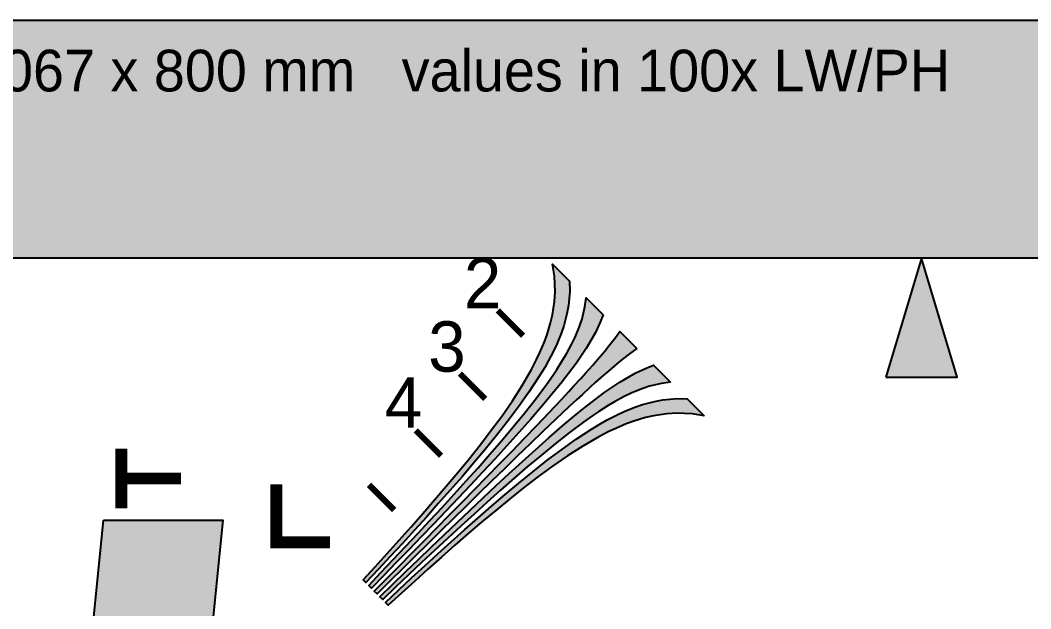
# Model space of a CAD drawing. Header units: millimetres. Extents: x 178 to 1404, y 24 to 984.
# Drawn here: x 755.1 to 1094.5, y 786.5 to 984.2 of the extents above; entities that cross this region are included whole.
import ezdxf
from ezdxf.enums import TextEntityAlignment as Align

# ---------------------------------------------------------------- set-up
doc = ezdxf.new("R2010")
doc.units = ezdxf.units.MM
for name, color, linetype in [('FRAME', 7, 'Continuous'), ('LABELS', 7, 'Continuous'), ('NOTES', 7, 'Continuous'), ('PERIPHERY', 7, 'Continuous'), ('SFR', 7, 'Continuous')]:
    doc.layers.add(name, color=color, linetype=linetype)

msp = doc.modelspace()

# ---------------------------------------------------------------- hatches: boundary and pattern name
at = {"layer": 'FRAME', "true_color": 0x000000}
h = msp.add_hatch(color=7, dxfattribs=at)
h.dxf.hatch_style = 1
h.paths.add_polyline_path([(177.8, 984.25), (1404.44, 984.25), (1404.44, 904.25), (177.8, 904.25), (177.8, 984.25)])
h = msp.add_hatch(color=7, dxfattribs=at)
h.dxf.hatch_style = 1
h.paths.add_polyline_path([(1045.78, 864.32), (1069.77, 864.32), (1057.78, 904.25), (1045.78, 864.32)])
at = {"layer": 'PERIPHERY', "true_color": 0x000000}
h = msp.add_hatch(color=7, dxfattribs=at)
h.dxf.hatch_style = 1
h.paths.add_polyline_path([(939.55, 896.6), (939.66, 893.09), (939.27, 888.4), (938.73, 885.54), (937.66, 881.53), (936.78, 879.01), (935.31, 875.39), (934.23, 873.07), (932.48, 869.73), (931.27, 867.55), (929.34, 864.39), (925.98, 859.27), (922.44, 854.32), (918.82, 849.45), (915.09, 844.7), (911.27, 840.03), (907.4, 835.42), (903.49, 830.84), (899.53, 826.31), (895.54, 821.81), (891.56, 817.32), (887.51, 812.88), (883.47, 808.44), (879.39, 804.03), (875.29, 799.64), (871.19, 795.26), (870.26, 796.19), (874.3, 800.63), (878.35, 805.07), (882.39, 809.51), (886.38, 814.01), (890.37, 818.51), (894.3, 823.06), (898.2, 827.65), (902.08, 832.26), (905.9, 836.92), (909.66, 841.65), (913.33, 846.46), (916.93, 851.35), (920.41, 856.36), (923.71, 861.53), (926.83, 866.91), (928.55, 870.27), (929.65, 872.56), (931.18, 876.13), (932.09, 878.62), (933.25, 882.55), (933.9, 885.29), (934.55, 889.73), (934.75, 892.93), (934.52, 898.24), (933.9, 902.26), (939.55, 896.6)])
h = msp.add_hatch(color=7, dxfattribs=at)
h.dxf.hatch_style = 1
h.paths.add_polyline_path([(950.87, 885.29), (949.93, 882.82), (948.32, 879.35), (947.13, 877.14), (945.21, 873.97), (943.85, 871.94), (941.79, 868.91), (940.35, 866.96), (938.14, 864.07), (936.64, 862.18), (934.38, 859.35), (930.5, 854.74), (926.57, 850.19), (922.59, 845.69), (918.57, 841.22), (914.49, 836.81), (910.42, 832.39), (906.32, 828.01), (902.19, 823.66), (898.06, 819.3), (893.93, 814.94), (889.77, 810.62), (885.62, 806.29), (881.43, 801.99), (877.27, 797.66), (873.09, 793.36), (872.15, 794.3), (876.28, 798.65), (880.41, 803.01), (884.54, 807.37), (888.64, 811.75), (892.74, 816.13), (896.82, 820.54), (900.86, 824.98), (904.91, 829.42), (908.92, 833.89), (912.88, 838.42), (916.81, 842.97), (920.69, 847.58), (924.51, 852.25), (928.24, 857), (931.86, 861.87), (933.95, 864.87), (935.31, 866.9), (937.29, 870.01), (938.53, 872.16), (940.32, 875.47), (941.45, 877.74), (942.95, 881.33), (943.8, 883.87), (944.79, 887.97), (945.21, 890.94), (950.87, 885.29)])
h = msp.add_hatch(color=7, dxfattribs=at)
h.dxf.hatch_style = 1
h.paths.add_polyline_path([(962.18, 873.97), (960.23, 872.53), (957.37, 870.3), (955.51, 868.77), (952.76, 866.42), (950.93, 864.86), (948.24, 862.46), (946.46, 860.84), (943.8, 858.41), (942.04, 856.77), (939.38, 854.34), (935.03, 850.21), (930.67, 846.08), (926.35, 841.92), (922.05, 837.74), (917.75, 833.55), (913.45, 829.36), (909.15, 825.18), (904.88, 820.97), (900.58, 816.78), (896.31, 812.56), (892.04, 808.35), (887.77, 804.14), (883.5, 799.92), (879.23, 795.71), (874.99, 791.46), (874.02, 792.43), (878.26, 796.67), (882.48, 800.94), (886.69, 805.21), (890.91, 809.48), (895.12, 813.75), (899.34, 818.02), (903.52, 822.32), (907.73, 826.59), (911.92, 830.89), (916.11, 835.19), (920.29, 839.49), (924.48, 843.79), (928.64, 848.12), (932.77, 852.47), (936.9, 856.83), (939.33, 859.48), (940.97, 861.24), (943.4, 863.9), (945.02, 865.68), (947.39, 868.39), (948.98, 870.21), (951.32, 872.95), (952.85, 874.81), (955.09, 877.67), (956.53, 879.62), (962.18, 873.97)])
h = msp.add_hatch(color=7, dxfattribs=at)
h.dxf.hatch_style = 1
h.paths.add_polyline_path([(973.5, 862.66), (970.52, 862.23), (966.42, 861.24), (963.88, 860.39), (960.29, 858.9), (958, 857.79), (954.72, 855.98), (952.57, 854.74), (949.45, 852.76), (947.42, 851.4), (944.42, 849.31), (939.56, 845.69), (934.8, 841.96), (930.14, 838.14), (925.53, 834.26), (920.97, 830.33), (916.45, 826.37), (911.98, 822.35), (907.54, 818.31), (903.1, 814.26), (898.68, 810.19), (894.3, 806.09), (889.92, 801.99), (885.56, 797.86), (881.21, 793.73), (876.85, 789.6), (875.92, 790.53), (880.22, 794.72), (884.54, 798.88), (888.84, 803.06), (893.17, 807.22), (897.5, 811.38), (901.85, 815.51), (906.21, 819.64), (910.56, 823.77), (914.95, 827.87), (919.36, 831.94), (923.77, 836.01), (928.24, 840.03), (932.74, 844.02), (937.29, 847.95), (941.9, 851.83), (944.73, 854.09), (946.63, 855.59), (949.51, 857.8), (951.46, 859.24), (954.46, 861.33), (956.53, 862.66), (959.7, 864.58), (961.9, 865.77), (965.38, 867.38), (967.84, 868.32), (973.5, 862.66)])
h = msp.add_hatch(color=7, dxfattribs=at)
h.dxf.hatch_style = 1
h.paths.add_polyline_path([(984.81, 851.35), (980.79, 851.97), (975.47, 852.19), (972.28, 852), (967.84, 851.35), (965.06, 850.72), (961.16, 849.53), (958.67, 848.63), (955.11, 847.1), (952.82, 846), (949.45, 844.27), (944.08, 841.16), (938.9, 837.85), (933.89, 834.37), (929, 830.78), (924.19, 827.11), (919.47, 823.34), (914.8, 819.52), (910.19, 815.65), (905.61, 811.75), (901.06, 807.81), (896.56, 803.83), (892.06, 799.84), (887.62, 795.79), (883.18, 791.75), (878.74, 787.7), (877.81, 788.64), (882.19, 792.74), (886.57, 796.84), (890.98, 800.91), (895.42, 804.96), (899.86, 809), (904.36, 812.99), (908.86, 816.98), (913.39, 820.94), (917.97, 824.84), (922.58, 828.72), (927.25, 832.54), (932, 836.27), (936.86, 839.89), (941.81, 843.42), (946.93, 846.79), (950.1, 848.71), (952.28, 849.93), (955.61, 851.68), (957.93, 852.76), (961.53, 854.26), (964.07, 855.1), (968.09, 856.18), (970.94, 856.72), (975.64, 857.12), (979.15, 857), (984.81, 851.35)])
at = {"layer": 'SFR', "true_color": 0x000000}
h = msp.add_hatch(color=7, dxfattribs=at)
h.dxf.hatch_style = 1
h.paths.add_polyline_path([(783.12, 816.25), (823.12, 816.25), (799.12, 576.25), (759.12, 576.25), (783.12, 816.25)])

# ---------------------------------------------------------------- linework, layer by layer
at = {"layer": 'FRAME', "color": 250}
for points in [[(177.8, 984.25), (1404.44, 984.25), (1404.44, 904.25), (177.8, 904.25), (177.8, 984.25)], [(1045.78, 864.32), (1069.77, 864.32), (1057.78, 904.25), (1045.78, 864.32)]]:
    msp.add_lwpolyline(points, close=True, dxfattribs=at)
at = {"layer": 'FRAME', "color": 250, "true_color": 0x000000}
for points in [[(177.8, 984.25), (177.8, 904.25), (1404.44, 904.25)], [(1404.44, 904.25), (1404.44, 984.25), (177.8, 984.25)], [(1045.78, 864.32), (1069.77, 864.32), (1057.78, 904.25)]]:
    msp.add_solid(points, dxfattribs=at)
at = {"layer": 'PERIPHERY', "color": 250}
for points in [[(939.55, 896.6), (939.66, 893.09), (939.27, 888.4), (938.73, 885.54), (937.66, 881.53), (936.78, 879.01), (935.31, 875.39), (934.23, 873.07), (932.48, 869.73), (931.27, 867.55), (929.34, 864.39), (925.98, 859.27), (922.44, 854.32), (918.82, 849.45), (915.09, 844.7), (911.27, 840.03), (907.4, 835.42), (903.49, 830.84), (899.53, 826.31), (895.54, 821.81), (891.56, 817.32), (887.51, 812.88), (883.47, 808.44), (879.39, 804.03), (875.29, 799.64), (871.19, 795.26), (870.26, 796.19), (874.3, 800.63), (878.35, 805.07), (882.39, 809.51), (886.38, 814.01), (890.37, 818.51), (894.3, 823.06), (898.2, 827.65), (902.08, 832.26), (905.9, 836.92), (909.66, 841.65), (913.33, 846.46), (916.93, 851.35), (920.41, 856.36), (923.71, 861.53), (926.83, 866.91), (928.55, 870.27), (929.65, 872.56), (931.18, 876.13), (932.09, 878.62), (933.25, 882.55), (933.9, 885.29), (934.55, 889.73), (934.75, 892.93), (934.52, 898.24), (933.9, 902.26), (939.55, 896.6)], [(950.87, 885.29), (949.93, 882.82), (948.32, 879.35), (947.13, 877.14), (945.21, 873.97), (943.85, 871.94), (941.79, 868.91), (940.35, 866.96), (938.14, 864.07), (936.64, 862.18), (934.38, 859.35), (930.5, 854.74), (926.57, 850.19), (922.59, 845.69), (918.57, 841.22), (914.49, 836.81), (910.42, 832.39), (906.32, 828.01), (902.19, 823.66), (898.06, 819.3), (893.93, 814.94), (889.77, 810.62), (885.62, 806.29), (881.43, 801.99), (877.27, 797.66), (873.09, 793.36), (872.15, 794.3), (876.28, 798.65), (880.41, 803.01), (884.54, 807.37), (888.64, 811.75), (892.74, 816.13), (896.82, 820.54), (900.86, 824.98), (904.91, 829.42), (908.92, 833.89), (912.88, 838.42), (916.81, 842.97), (920.69, 847.58), (924.51, 852.25), (928.24, 857), (931.86, 861.87), (933.95, 864.87), (935.31, 866.9), (937.29, 870.01), (938.53, 872.16), (940.32, 875.47), (941.45, 877.74), (942.95, 881.33), (943.8, 883.87), (944.79, 887.97), (945.21, 890.94), (950.87, 885.29)], [(962.18, 873.97), (960.23, 872.53), (957.37, 870.3), (955.51, 868.77), (952.76, 866.42), (950.93, 864.86), (948.24, 862.46), (946.46, 860.84), (943.8, 858.41), (942.04, 856.77), (939.38, 854.34), (935.03, 850.21), (930.67, 846.08), (926.35, 841.92), (922.05, 837.74), (917.75, 833.55), (913.45, 829.36), (909.15, 825.18), (904.88, 820.97), (900.58, 816.78), (896.31, 812.56), (892.04, 808.35), (887.77, 804.14), (883.5, 799.92), (879.23, 795.71), (874.99, 791.46), (874.02, 792.43), (878.26, 796.67), (882.48, 800.94), (886.69, 805.21), (890.91, 809.48), (895.12, 813.75), (899.34, 818.02), (903.52, 822.32), (907.73, 826.59), (911.92, 830.89), (916.11, 835.19), (920.29, 839.49), (924.48, 843.79), (928.64, 848.12), (932.77, 852.47), (936.9, 856.83), (939.33, 859.48), (940.97, 861.24), (943.4, 863.9), (945.02, 865.68), (947.39, 868.39), (948.98, 870.21), (951.32, 872.95), (952.85, 874.81), (955.09, 877.67), (956.53, 879.62), (962.18, 873.97)], [(973.5, 862.66), (970.52, 862.23), (966.42, 861.24), (963.88, 860.39), (960.29, 858.9), (958, 857.79), (954.72, 855.98), (952.57, 854.74), (949.45, 852.76), (947.42, 851.4), (944.42, 849.31), (939.56, 845.69), (934.8, 841.96), (930.14, 838.14), (925.53, 834.26), (920.97, 830.33), (916.45, 826.37), (911.98, 822.35), (907.54, 818.31), (903.1, 814.26), (898.68, 810.19), (894.3, 806.09), (889.92, 801.99), (885.56, 797.86), (881.21, 793.73), (876.85, 789.6), (875.92, 790.53), (880.22, 794.72), (884.54, 798.88), (888.84, 803.06), (893.17, 807.22), (897.5, 811.38), (901.85, 815.51), (906.21, 819.64), (910.56, 823.77), (914.95, 827.87), (919.36, 831.94), (923.77, 836.01), (928.24, 840.03), (932.74, 844.02), (937.29, 847.95), (941.9, 851.83), (944.73, 854.09), (946.63, 855.59), (949.51, 857.8), (951.46, 859.24), (954.46, 861.33), (956.53, 862.66), (959.7, 864.58), (961.9, 865.77), (965.38, 867.38), (967.84, 868.32), (973.5, 862.66)], [(984.81, 851.35), (980.79, 851.97), (975.47, 852.19), (972.28, 852), (967.84, 851.35), (965.06, 850.72), (961.16, 849.53), (958.67, 848.63), (955.11, 847.1), (952.82, 846), (949.45, 844.27), (944.08, 841.16), (938.9, 837.85), (933.89, 834.37), (929, 830.78), (924.19, 827.11), (919.47, 823.34), (914.8, 819.52), (910.19, 815.65), (905.61, 811.75), (901.06, 807.81), (896.56, 803.83), (892.06, 799.84), (887.62, 795.79), (883.18, 791.75), (878.74, 787.7), (877.81, 788.64), (882.19, 792.74), (886.57, 796.84), (890.98, 800.91), (895.42, 804.96), (899.86, 809), (904.36, 812.99), (908.86, 816.98), (913.39, 820.94), (917.97, 824.84), (922.58, 828.72), (927.25, 832.54), (932, 836.27), (936.86, 839.89), (941.81, 843.42), (946.93, 846.79), (950.1, 848.71), (952.28, 849.93), (955.61, 851.68), (957.93, 852.76), (961.53, 854.26), (964.07, 855.1), (968.09, 856.18), (970.94, 856.72), (975.64, 857.12), (979.15, 857), (984.81, 851.35)]]:
    msp.add_lwpolyline(points, close=True, dxfattribs=at)
at = {"layer": 'PERIPHERY', "color": 250, "lineweight": 35, "const_width": 2}
for points in [[(915.51, 886.7), (924, 878.22)], [(902.78, 865.49), (911.27, 857)], [(887.93, 846.4), (896.42, 837.91)], [(872.24, 828.15), (880.72, 819.67)]]:
    msp.add_lwpolyline(points, dxfattribs=at)
at = {"layer": 'PERIPHERY', "color": 250, "true_color": 0x000000}
for points in [[(939.55, 896.6), (933.9, 902.26), (934.52, 898.24)], [(939.55, 896.6), (931.18, 876.13), (922.44, 854.32)], [(939.55, 896.6), (922.44, 854.32), (925.98, 859.27)], [(939.55, 896.6), (925.98, 859.27), (929.34, 864.39)], [(939.55, 896.6), (929.34, 864.39), (931.27, 867.55)], [(939.55, 896.6), (932.09, 878.62), (931.18, 876.13)], [(939.55, 896.6), (931.27, 867.55), (932.48, 869.73)], [(939.55, 896.6), (933.25, 882.55), (932.09, 878.62)], [(939.55, 896.6), (932.48, 869.73), (934.23, 873.07)], [(939.55, 896.6), (933.9, 885.29), (933.25, 882.55)], [(939.55, 896.6), (934.55, 889.73), (933.9, 885.29)], [(939.55, 896.6), (934.23, 873.07), (935.31, 875.39)], [(939.55, 896.6), (934.52, 898.24), (934.75, 892.93)], [(939.55, 896.6), (934.75, 892.93), (934.55, 889.73)], [(939.55, 896.6), (935.31, 875.39), (936.78, 879.01)], [(939.55, 896.6), (936.78, 879.01), (937.66, 881.53)], [(939.55, 896.6), (937.66, 881.53), (938.73, 885.54)], [(939.55, 896.6), (938.73, 885.54), (939.27, 888.4)], [(939.27, 888.4), (939.66, 893.09), (939.55, 896.6)], [(950.87, 885.29), (945.21, 890.94), (944.79, 887.97)], [(950.87, 885.29), (944.79, 887.97), (943.8, 883.87)], [(950.87, 885.29), (924.51, 852.25), (902.19, 823.66)], [(950.87, 885.29), (902.19, 823.66), (906.32, 828.01)], [(950.87, 885.29), (906.32, 828.01), (910.42, 832.39)], [(950.87, 885.29), (910.42, 832.39), (914.49, 836.81)], [(950.87, 885.29), (914.49, 836.81), (918.57, 841.22)], [(950.87, 885.29), (918.57, 841.22), (922.59, 845.69)], [(950.87, 885.29), (922.59, 845.69), (926.57, 850.19)], [(950.87, 885.29), (928.24, 857), (924.51, 852.25)], [(950.87, 885.29), (926.57, 850.19), (930.5, 854.74)], [(950.87, 885.29), (931.86, 861.87), (928.24, 857)], [(950.87, 885.29), (930.5, 854.74), (934.38, 859.35)], [(950.87, 885.29), (933.95, 864.87), (931.86, 861.87)], [(950.87, 885.29), (935.31, 866.9), (933.95, 864.87)], [(950.87, 885.29), (934.38, 859.35), (936.64, 862.18)], [(950.87, 885.29), (937.29, 870.01), (935.31, 866.9)], [(950.87, 885.29), (936.64, 862.18), (938.14, 864.07)], [(950.87, 885.29), (938.53, 872.16), (937.29, 870.01)], [(950.87, 885.29), (938.14, 864.07), (940.35, 866.96)], [(950.87, 885.29), (940.32, 875.47), (938.53, 872.16)], [(950.87, 885.29), (941.45, 877.74), (940.32, 875.47)], [(950.87, 885.29), (940.35, 866.96), (941.79, 868.91)], [(950.87, 885.29), (942.95, 881.33), (941.45, 877.74)], [(950.87, 885.29), (941.79, 868.91), (943.85, 871.94)], [(950.87, 885.29), (943.8, 883.87), (942.95, 881.33)], [(950.87, 885.29), (943.85, 871.94), (945.21, 873.97)], [(950.87, 885.29), (945.21, 873.97), (947.13, 877.14)], [(950.87, 885.29), (947.13, 877.14), (948.32, 879.35)], [(948.32, 879.35), (949.93, 882.82), (950.87, 885.29)], [(962.18, 873.97), (956.53, 879.62), (955.09, 877.67)], [(931.18, 876.13), (929.65, 872.56), (922.44, 854.32)], [(962.18, 873.97), (955.09, 877.67), (952.85, 874.81)], [(929.65, 872.56), (928.55, 870.27), (918.82, 849.45)], [(929.65, 872.56), (918.82, 849.45), (922.44, 854.32)], [(962.18, 873.97), (936.9, 856.83), (932.77, 852.47)], [(932.77, 852.47), (960.23, 872.53), (962.18, 873.97)], [(932.77, 852.47), (957.37, 870.3), (960.23, 872.53)], [(962.18, 873.97), (939.33, 859.48), (936.9, 856.83)], [(962.18, 873.97), (940.97, 861.24), (939.33, 859.48)], [(962.18, 873.97), (943.4, 863.9), (940.97, 861.24)], [(962.18, 873.97), (945.02, 865.68), (943.4, 863.9)], [(962.18, 873.97), (947.39, 868.39), (945.02, 865.68)], [(962.18, 873.97), (948.98, 870.21), (947.39, 868.39)], [(962.18, 873.97), (951.32, 872.95), (948.98, 870.21)], [(962.18, 873.97), (952.85, 874.81), (951.32, 872.95)], [(928.55, 870.27), (926.83, 866.91), (918.82, 849.45)], [(932.77, 852.47), (955.51, 868.77), (957.37, 870.3)], [(926.83, 866.91), (923.71, 861.53), (911.27, 840.03)], [(926.83, 866.91), (911.27, 840.03), (915.09, 844.7)], [(926.83, 866.91), (915.09, 844.7), (918.82, 849.45)], [(932.77, 852.47), (952.76, 866.42), (955.51, 868.77)], [(932.77, 852.47), (950.93, 864.86), (952.76, 866.42)], [(973.5, 862.66), (961.9, 865.77), (959.7, 864.58)], [(973.5, 862.66), (965.38, 867.38), (961.9, 865.77)], [(973.5, 862.66), (967.84, 868.32), (965.38, 867.38)], [(932.77, 852.47), (948.24, 862.46), (950.93, 864.86)], [(932.77, 852.47), (946.46, 860.84), (948.24, 862.46)], [(973.5, 862.66), (956.53, 862.66), (954.46, 861.33)], [(954.46, 861.33), (970.52, 862.23), (973.5, 862.66)], [(954.46, 861.33), (966.42, 861.24), (970.52, 862.23)], [(973.5, 862.66), (959.7, 864.58), (956.53, 862.66)], [(954.46, 861.33), (880.22, 794.72), (875.92, 790.53)], [(954.46, 861.33), (875.92, 790.53), (903.1, 814.26)], [(954.46, 861.33), (884.54, 798.88), (880.22, 794.72)], [(954.46, 861.33), (888.84, 803.06), (884.54, 798.88)], [(954.46, 861.33), (893.17, 807.22), (888.84, 803.06)], [(954.46, 861.33), (897.5, 811.38), (893.17, 807.22)], [(954.46, 861.33), (901.85, 815.51), (897.5, 811.38)], [(954.46, 861.33), (906.21, 819.64), (901.85, 815.51)], [(954.46, 861.33), (903.1, 814.26), (907.54, 818.31)], [(954.46, 861.33), (910.56, 823.77), (906.21, 819.64)], [(923.71, 861.53), (920.41, 856.36), (907.4, 835.42)], [(923.71, 861.53), (907.4, 835.42), (911.27, 840.03)], [(954.46, 861.33), (907.54, 818.31), (911.98, 822.35)], [(954.46, 861.33), (914.95, 827.87), (910.56, 823.77)], [(954.46, 861.33), (911.98, 822.35), (916.45, 826.37)], [(954.46, 861.33), (919.36, 831.94), (914.95, 827.87)], [(954.46, 861.33), (916.45, 826.37), (920.97, 830.33)], [(954.46, 861.33), (923.77, 836.01), (919.36, 831.94)], [(954.46, 861.33), (920.97, 830.33), (925.53, 834.26)], [(954.46, 861.33), (928.24, 840.03), (923.77, 836.01)], [(954.46, 861.33), (925.53, 834.26), (930.14, 838.14)], [(954.46, 861.33), (932.74, 844.02), (928.24, 840.03)], [(954.46, 861.33), (930.14, 838.14), (934.8, 841.96)], [(954.46, 861.33), (937.29, 847.95), (932.74, 844.02)], [(932.77, 852.47), (943.8, 858.41), (946.46, 860.84)], [(954.46, 861.33), (934.8, 841.96), (939.56, 845.69)], [(954.46, 861.33), (941.9, 851.83), (937.29, 847.95)], [(954.46, 861.33), (939.56, 845.69), (944.42, 849.31)], [(954.46, 861.33), (944.73, 854.09), (941.9, 851.83)], [(954.46, 861.33), (944.42, 849.31), (947.42, 851.4)], [(954.46, 861.33), (946.63, 855.59), (944.73, 854.09)], [(954.46, 861.33), (949.51, 857.8), (946.63, 855.59)], [(954.46, 861.33), (947.42, 851.4), (949.45, 852.76)], [(954.46, 861.33), (949.45, 852.76), (952.57, 854.74)], [(954.46, 861.33), (951.46, 859.24), (949.51, 857.8)], [(954.46, 861.33), (952.57, 854.74), (954.72, 855.98)], [(954.46, 861.33), (954.72, 855.98), (958, 857.79)], [(954.46, 861.33), (958, 857.79), (960.29, 858.9)], [(954.46, 861.33), (960.29, 858.9), (963.88, 860.39)], [(954.46, 861.33), (963.88, 860.39), (966.42, 861.24)], [(920.41, 856.36), (916.93, 851.35), (899.53, 826.31)], [(920.41, 856.36), (899.53, 826.31), (903.49, 830.84)], [(920.41, 856.36), (903.49, 830.84), (907.4, 835.42)], [(932.77, 852.47), (942.04, 856.77), (943.8, 858.41)], [(932.77, 852.47), (939.38, 854.34), (942.04, 856.77)], [(984.81, 851.35), (968.09, 856.18), (964.07, 855.1)], [(984.81, 851.35), (970.94, 856.72), (968.09, 856.18)], [(984.81, 851.35), (975.64, 857.12), (970.94, 856.72)], [(984.81, 851.35), (979.15, 857), (975.64, 857.12)], [(932.77, 852.47), (928.64, 848.12), (874.99, 791.46)], [(932.77, 852.47), (874.99, 791.46), (879.23, 795.71)], [(932.77, 852.47), (879.23, 795.71), (883.5, 799.92)], [(932.77, 852.47), (883.5, 799.92), (887.77, 804.14)], [(932.77, 852.47), (887.77, 804.14), (892.04, 808.35)], [(932.77, 852.47), (892.04, 808.35), (896.31, 812.56)], [(932.77, 852.47), (896.31, 812.56), (900.58, 816.78)], [(924.51, 852.25), (920.69, 847.58), (898.06, 819.3)], [(924.51, 852.25), (898.06, 819.3), (902.19, 823.66)], [(932.77, 852.47), (900.58, 816.78), (904.88, 820.97)], [(932.77, 852.47), (904.88, 820.97), (909.15, 825.18)], [(932.77, 852.47), (909.15, 825.18), (913.45, 829.36)], [(964.07, 855.1), (917.97, 824.84), (913.39, 820.94)], [(964.07, 855.1), (913.39, 820.94), (938.9, 837.85)], [(932.77, 852.47), (913.45, 829.36), (917.75, 833.55)], [(932.77, 852.47), (917.75, 833.55), (922.05, 837.74)], [(964.07, 855.1), (922.58, 828.72), (917.97, 824.84)], [(932.77, 852.47), (922.05, 837.74), (926.35, 841.92)], [(964.07, 855.1), (927.25, 832.54), (922.58, 828.72)], [(932.77, 852.47), (926.35, 841.92), (930.67, 846.08)], [(964.07, 855.1), (932, 836.27), (927.25, 832.54)], [(932.77, 852.47), (930.67, 846.08), (935.03, 850.21)], [(964.07, 855.1), (936.86, 839.89), (932, 836.27)], [(932.77, 852.47), (935.03, 850.21), (939.38, 854.34)], [(964.07, 855.1), (941.81, 843.42), (936.86, 839.89)], [(964.07, 855.1), (938.9, 837.85), (944.08, 841.16)], [(964.07, 855.1), (946.93, 846.79), (941.81, 843.42)], [(964.07, 855.1), (944.08, 841.16), (949.45, 844.27)], [(964.07, 855.1), (950.1, 848.71), (946.93, 846.79)], [(964.07, 855.1), (949.45, 844.27), (952.82, 846)], [(964.07, 855.1), (952.28, 849.93), (950.1, 848.71)], [(964.07, 855.1), (955.61, 851.68), (952.28, 849.93)], [(964.07, 855.1), (952.82, 846), (955.11, 847.1)], [(964.07, 855.1), (955.11, 847.1), (958.67, 848.63)], [(964.07, 855.1), (957.93, 852.76), (955.61, 851.68)], [(964.07, 855.1), (961.53, 854.26), (957.93, 852.76)], [(964.07, 855.1), (958.67, 848.63), (961.16, 849.53)], [(964.07, 855.1), (961.16, 849.53), (965.06, 850.72)], [(964.07, 855.1), (965.06, 850.72), (967.84, 851.35)], [(964.07, 855.1), (967.84, 851.35), (972.28, 852)], [(964.07, 855.1), (972.28, 852), (975.47, 852.19)], [(964.07, 855.1), (975.47, 852.19), (980.79, 851.97)], [(964.07, 855.1), (980.79, 851.97), (984.81, 851.35)], [(916.93, 851.35), (913.33, 846.46), (895.54, 821.81)], [(916.93, 851.35), (895.54, 821.81), (899.53, 826.31)], [(928.64, 848.12), (924.48, 843.79), (874.99, 791.46)], [(920.69, 847.58), (916.81, 842.97), (889.77, 810.62)], [(920.69, 847.58), (889.77, 810.62), (893.93, 814.94)], [(913.33, 846.46), (909.66, 841.65), (891.56, 817.32)], [(913.33, 846.46), (891.56, 817.32), (895.54, 821.81)], [(920.69, 847.58), (893.93, 814.94), (898.06, 819.3)], [(924.48, 843.79), (920.29, 839.49), (874.99, 791.46)], [(916.81, 842.97), (912.88, 838.42), (881.43, 801.99)], [(916.81, 842.97), (881.43, 801.99), (885.62, 806.29)], [(916.81, 842.97), (885.62, 806.29), (889.77, 810.62)], [(920.29, 839.49), (916.11, 835.19), (874.99, 791.46)], [(912.88, 838.42), (908.92, 833.89), (877.27, 797.66)], [(912.88, 838.42), (877.27, 797.66), (881.43, 801.99)], [(909.66, 841.65), (905.9, 836.92), (883.47, 808.44)], [(909.66, 841.65), (883.47, 808.44), (887.51, 812.88)], [(909.66, 841.65), (887.51, 812.88), (891.56, 817.32)], [(916.11, 835.19), (907.73, 826.59), (874.99, 791.46)], [(905.9, 836.92), (902.08, 832.26), (879.39, 804.03)], [(905.9, 836.92), (879.39, 804.03), (883.47, 808.44)], [(916.11, 835.19), (911.92, 830.89), (907.73, 826.59)], [(913.39, 820.94), (933.89, 834.37), (938.9, 837.85)], [(902.08, 832.26), (898.2, 827.65), (871.19, 795.26)], [(902.08, 832.26), (871.19, 795.26), (875.29, 799.64)], [(908.92, 833.89), (904.91, 829.42), (873.09, 793.36)], [(908.92, 833.89), (873.09, 793.36), (877.27, 797.66)], [(902.08, 832.26), (875.29, 799.64), (879.39, 804.03)], [(913.39, 820.94), (929, 830.78), (933.89, 834.37)], [(904.91, 829.42), (896.82, 820.54), (873.09, 793.36)], [(904.91, 829.42), (900.86, 824.98), (896.82, 820.54)], [(913.39, 820.94), (924.19, 827.11), (929, 830.78)], [(898.2, 827.65), (894.3, 823.06), (871.19, 795.26)], [(907.73, 826.59), (899.34, 818.02), (874.99, 791.46)], [(907.73, 826.59), (903.52, 822.32), (899.34, 818.02)], [(913.39, 820.94), (919.47, 823.34), (924.19, 827.11)], [(894.3, 823.06), (890.37, 818.51), (871.19, 795.26)], [(913.39, 820.94), (914.8, 819.52), (919.47, 823.34)], [(890.37, 818.51), (882.39, 809.51), (871.19, 795.26)], [(896.82, 820.54), (892.74, 816.13), (873.09, 793.36)], [(899.34, 818.02), (890.91, 809.48), (874.99, 791.46)], [(913.39, 820.94), (882.19, 792.74), (877.81, 788.64)], [(913.39, 820.94), (877.81, 788.64), (878.74, 787.7)], [(913.39, 820.94), (878.74, 787.7), (883.18, 791.75)], [(913.39, 820.94), (886.57, 796.84), (882.19, 792.74)], [(890.37, 818.51), (886.38, 814.01), (882.39, 809.51)], [(913.39, 820.94), (883.18, 791.75), (887.62, 795.79)], [(913.39, 820.94), (890.98, 800.91), (886.57, 796.84)], [(913.39, 820.94), (887.62, 795.79), (892.06, 799.84)], [(899.34, 818.02), (895.12, 813.75), (890.91, 809.48)], [(913.39, 820.94), (895.42, 804.96), (890.98, 800.91)], [(913.39, 820.94), (892.06, 799.84), (896.56, 803.83)], [(913.39, 820.94), (899.86, 809), (895.42, 804.96)], [(913.39, 820.94), (896.56, 803.83), (901.06, 807.81)], [(913.39, 820.94), (904.36, 812.99), (899.86, 809)], [(913.39, 820.94), (901.06, 807.81), (905.61, 811.75)], [(913.39, 820.94), (908.86, 816.98), (904.36, 812.99)], [(913.39, 820.94), (905.61, 811.75), (910.19, 815.65)], [(913.39, 820.94), (910.19, 815.65), (914.8, 819.52)], [(892.74, 816.13), (888.64, 811.75), (873.09, 793.36)], [(888.64, 811.75), (884.54, 807.37), (873.09, 793.36)], [(875.92, 790.53), (898.68, 810.19), (903.1, 814.26)], [(882.39, 809.51), (878.35, 805.07), (871.19, 795.26)], [(890.91, 809.48), (882.48, 800.94), (874.99, 791.46)], [(875.92, 790.53), (894.3, 806.09), (898.68, 810.19)], [(890.91, 809.48), (886.69, 805.21), (882.48, 800.94)], [(878.35, 805.07), (874.3, 800.63), (870.26, 796.19)], [(878.35, 805.07), (870.26, 796.19), (871.19, 795.26)], [(884.54, 807.37), (880.41, 803.01), (872.15, 794.3)], [(884.54, 807.37), (872.15, 794.3), (873.09, 793.36)], [(875.92, 790.53), (889.92, 801.99), (894.3, 806.09)], [(880.41, 803.01), (876.28, 798.65), (872.15, 794.3)], [(875.92, 790.53), (885.56, 797.86), (889.92, 801.99)], [(882.48, 800.94), (878.26, 796.67), (874.99, 791.46)], [(875.92, 790.53), (881.21, 793.73), (885.56, 797.86)], [(878.26, 796.67), (874.02, 792.43), (874.99, 791.46)], [(875.92, 790.53), (876.85, 789.6), (881.21, 793.73)]]:
    msp.add_solid(points, dxfattribs=at)
at = {"layer": 'SFR', "color": 250, "lineweight": 35, "const_width": 4}
for points in [[(789.12, 840.25), (789.12, 820.25)], [(809.12, 830.25), (789.12, 830.25)], [(859.12, 808.8), (841.12, 808.8), (841.12, 828.25)]]:
    msp.add_lwpolyline(points, dxfattribs=at)
at = {"layer": 'SFR', "color": 250}
msp.add_lwpolyline([(783.12, 816.25), (823.12, 816.25), (799.12, 576.25), (759.12, 576.25), (783.12, 816.25)], close=True, dxfattribs=at)
at = {"layer": 'SFR', "color": 250, "true_color": 0x000000}
for points in [[(783.12, 816.25), (759.12, 576.25), (799.12, 576.25)], [(799.12, 576.25), (823.12, 816.25), (783.12, 816.25)]]:
    msp.add_solid(points, dxfattribs=at)

# ---------------------------------------------------------------- texts
at = {"layer": 'LABELS', "color": 250}
for s, p in [('2', (904.1, 887.49)), ('3', (892.13, 866.15)), ('4', (877.54, 847.3))]:
    msp.add_text(s, height=16.93, dxfattribs=at).set_placement(p)
at = {"layer": 'NOTES', "color": 250}
msp.add_text('ISO 12233 4:3  4X   active 1067 x 800 mm   values in 100x LW/PH', height=14, dxfattribs=at).set_placement((791.12, 967.32), align=Align.MIDDLE_CENTER)

doc.saveas('drawing.dxf')
